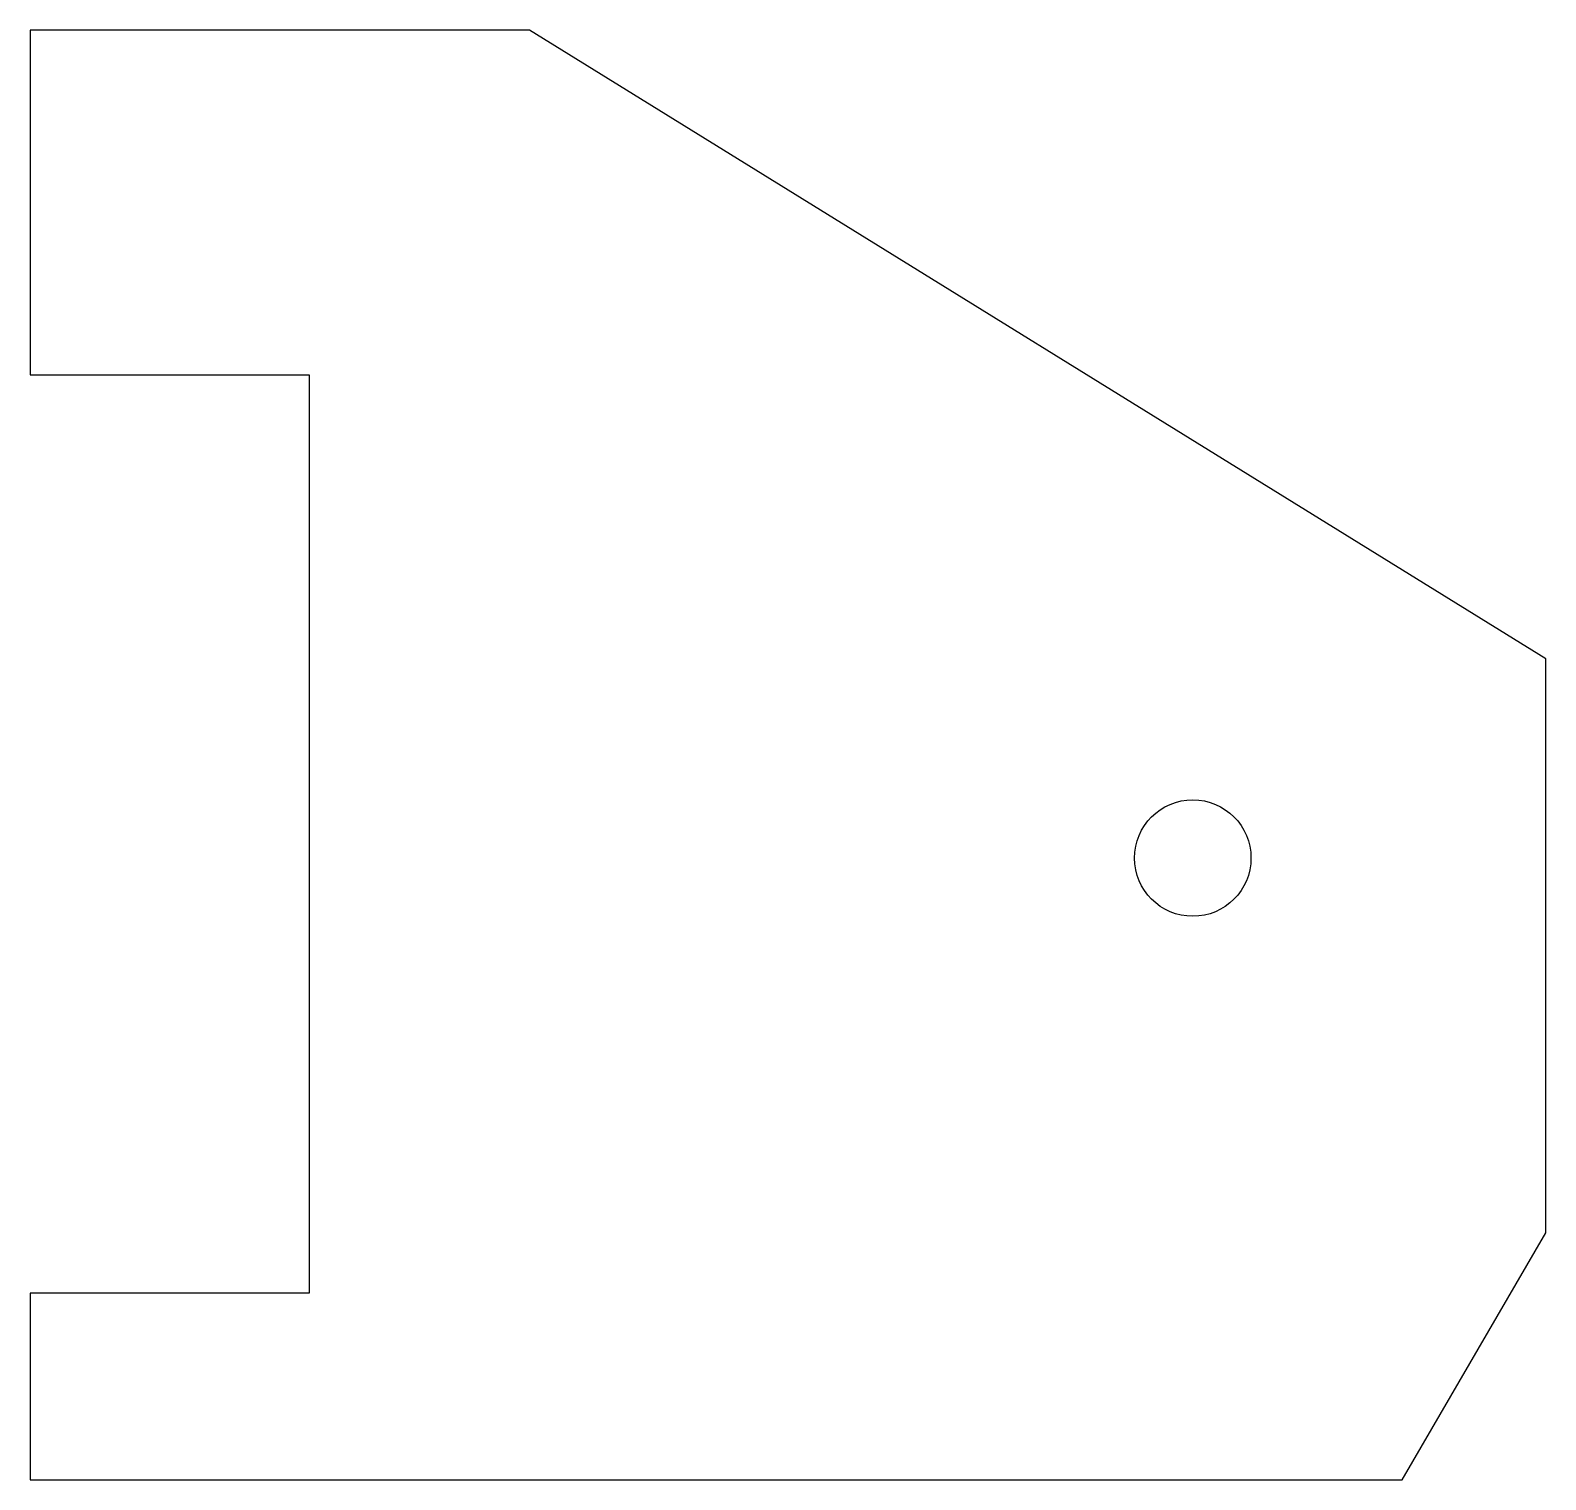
# Model space of a CAD drawing. Extents: x 0 to 67.1, y 0 to 64.1.
import ezdxf

# ---------------------------------------------------------------- set-up
doc = ezdxf.new("R2010")
doc.units = 0
doc.layers.add('Sketch', color=7, linetype='CONTINUOUS')

msp = doc.modelspace()

# ---------------------------------------------------------------- linework, layer by layer
at = {"layer": 'Sketch'}
for p, q in [((22.098, 64.135), (0, 64.135)), ((0, 64.135), (0, 48.895)), ((67.0687, 36.322), (22.098, 64.135)), ((0, 48.895), (12.3444, 48.895)), ((12.3444, 48.895), (12.3444, 8.255)), ((67.0687, 10.922), (67.0687, 36.322)), ((60.7187, 0), (67.0687, 10.922)), ((12.3444, 8.255), (0, 8.255)), ((0, 8.255), (0, 0)), ((0, 0), (60.7187, 0))]:
    msp.add_line(p, q, dxfattribs=at)
msp.add_circle((51.4477, 27.5082), 2.5781, dxfattribs=at)

doc.saveas('drawing.dxf')
